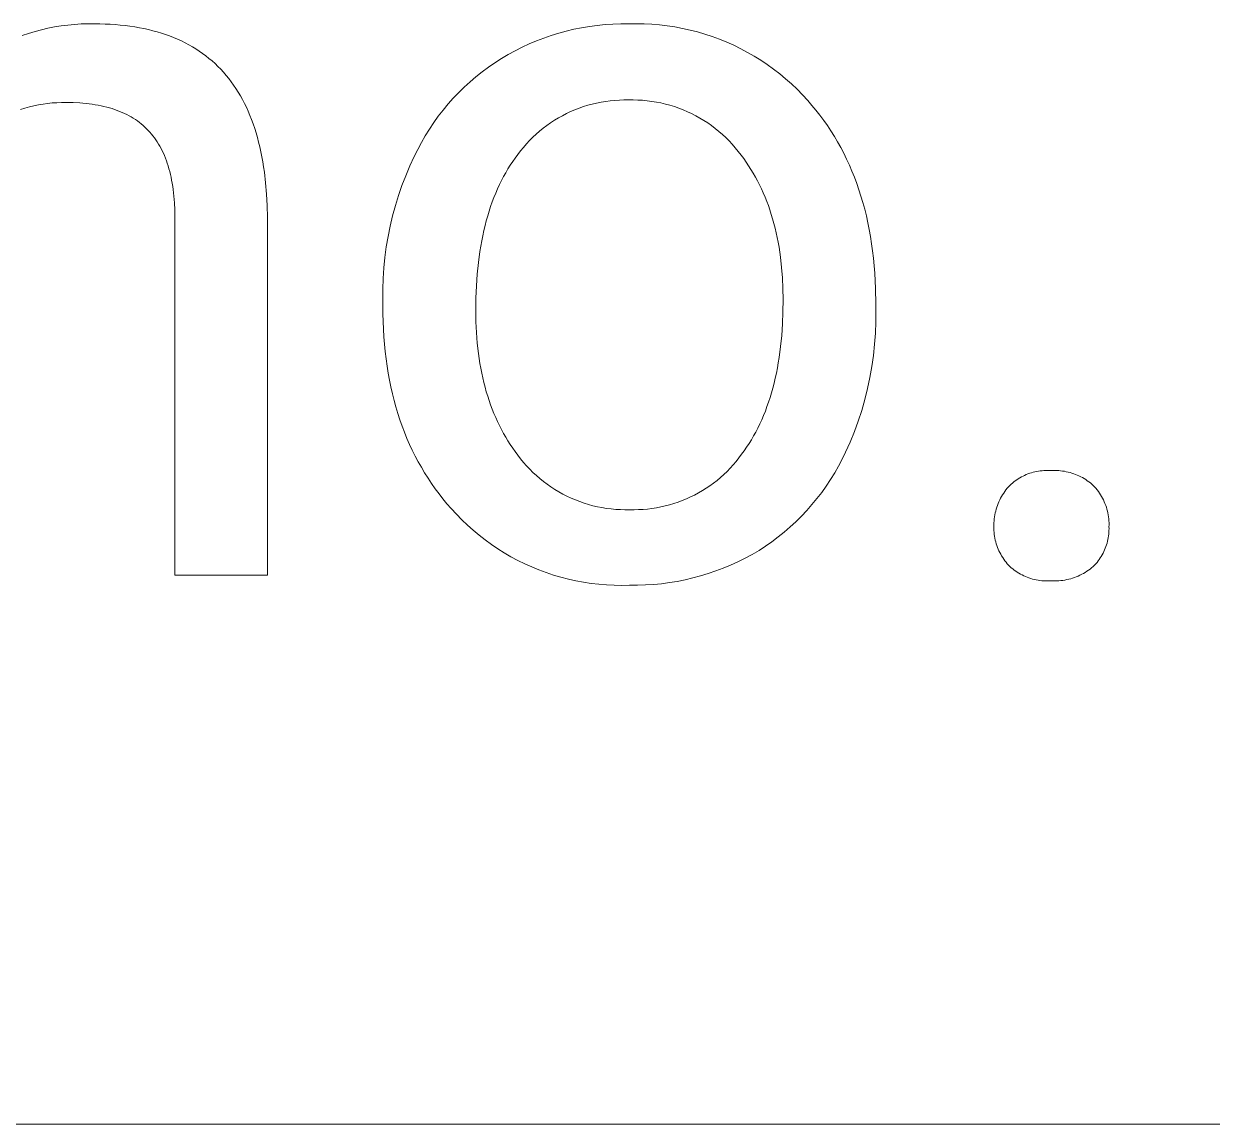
# Model space of a CAD drawing. Header units: millimetres. Extents: x 0 to 5466, y 0 to 3819.
# Drawn here: x 4005.2 to 4089.6, y 305.5 to 383.7 of the extents above; entities that cross this region are included whole.
import ezdxf

# ---------------------------------------------------------------- set-up
doc = ezdxf.new("R2010")
doc.units = ezdxf.units.MM
doc.header["$MEASUREMENT"] = 0
doc.layers.add('Domyślny', color=7, linetype='Continuous', true_color=0x000000)

msp = doc.modelspace()

# ---------------------------------------------------------------- linework, layer by layer
at = {"layer": 'Domyślny', "color": 18, "lineweight": 15, "true_color": 0x000000}
for p, q in [((4005.582, 383.02), (4006.035, 383.159)), ((4006.035, 383.159), (4006.493, 383.282)), ((4006.493, 383.282), (4006.955, 383.39)), ((4006.955, 383.39), (4007.421, 383.482)), ((4007.421, 383.482), (4007.889, 383.558)), ((4007.889, 383.558), (4008.359, 383.618)), ((4008.359, 383.618), (4008.831, 383.662)), ((4008.831, 383.662), (4009.305, 383.691)), ((4009.305, 383.691), (4009.779, 383.703)), ((4009.779, 383.703), (4010.253, 383.699)), ((4010.253, 383.699), (4010.632, 383.696)), ((4010.632, 383.696), (4011.004, 383.686)), ((4011.004, 383.686), (4011.371, 383.669)), ((4011.371, 383.669), (4011.731, 383.645)), ((4011.731, 383.645), (4012.086, 383.615)), ((4012.086, 383.615), (4012.434, 383.578)), ((4012.434, 383.578), (4012.777, 383.534)), ((4012.777, 383.534), (4013.114, 383.484)), ((4013.114, 383.484), (4013.445, 383.427)), ((4013.445, 383.427), (4013.77, 383.363)), ((4013.77, 383.363), (4014.089, 383.293)), ((4014.089, 383.293), (4014.402, 383.215)), ((4014.402, 383.215), (4014.709, 383.131)), ((4014.709, 383.131), (4015.01, 383.041)), ((4043.221, 383.038), (4043.76, 383.185)), ((4043.76, 383.185), (4044.302, 383.313)), ((4044.302, 383.313), (4044.849, 383.423)), ((4044.849, 383.423), (4045.399, 383.515)), ((4045.399, 383.515), (4045.952, 383.589)), ((4045.952, 383.589), (4046.507, 383.644)), ((4046.507, 383.644), (4047.064, 383.68)), ((4047.064, 383.68), (4047.621, 383.698)), ((4047.621, 383.698), (4048.179, 383.697)), ((4048.179, 383.697), (4048.729, 383.708)), ((4048.729, 383.708), (4049.279, 383.7)), ((4049.279, 383.7), (4049.828, 383.674)), ((4049.828, 383.674), (4050.376, 383.629)), ((4050.376, 383.629), (4050.922, 383.566)), ((4050.922, 383.566), (4051.466, 383.484)), ((4051.466, 383.484), (4052.006, 383.383)), ((4052.006, 383.383), (4052.543, 383.264)), ((4052.543, 383.264), (4053.075, 383.128)), ((4053.075, 383.128), (4053.603, 382.973)), ((4005.133, 382.867), (4005.582, 383.02)), ((4015.01, 383.041), (4015.305, 382.943)), ((4015.305, 382.943), (4015.595, 382.839)), ((4015.595, 382.839), (4015.878, 382.728)), ((4015.878, 382.728), (4016.156, 382.611)), ((4016.156, 382.611), (4016.427, 382.486)), ((4016.427, 382.486), (4016.693, 382.355)), ((4016.693, 382.355), (4016.953, 382.218)), ((4041.126, 382.275), (4041.64, 382.492)), ((4041.64, 382.492), (4042.161, 382.692)), ((4042.161, 382.692), (4042.688, 382.874)), ((4042.688, 382.874), (4043.221, 383.038)), ((4053.603, 382.973), (4054.125, 382.8)), ((4054.125, 382.8), (4054.641, 382.61)), ((4054.641, 382.61), (4055.15, 382.402)), ((4055.15, 382.402), (4055.652, 382.177)), ((4016.953, 382.218), (4017.206, 382.073)), ((4017.206, 382.073), (4017.454, 381.922)), ((4017.454, 381.922), (4017.696, 381.764)), ((4017.696, 381.764), (4017.932, 381.599)), ((4017.932, 381.599), (4018.163, 381.428)), ((4039.152, 381.24), (4039.632, 381.523)), ((4039.632, 381.523), (4040.122, 381.791)), ((4040.122, 381.791), (4040.62, 382.041)), ((4040.62, 382.041), (4041.126, 382.275)), ((4055.652, 382.177), (4056.146, 381.936)), ((4056.146, 381.936), (4056.631, 381.678)), ((4056.631, 381.678), (4057.107, 381.403)), ((4018.163, 381.428), (4018.387, 381.25)), ((4018.387, 381.25), (4018.605, 381.065)), ((4018.605, 381.065), (4018.818, 380.874)), ((4018.818, 380.874), (4019.024, 380.676)), ((4019.024, 380.676), (4019.225, 380.471)), ((4037.781, 380.294), (4038.227, 380.625)), ((4038.227, 380.625), (4038.684, 380.941)), ((4038.684, 380.941), (4039.152, 381.24)), ((4057.107, 381.403), (4057.574, 381.112)), ((4057.574, 381.112), (4058.031, 380.806)), ((4058.031, 380.806), (4058.477, 380.484)), ((4019.225, 380.471), (4019.419, 380.259)), ((4019.419, 380.259), (4019.608, 380.041)), ((4019.608, 380.041), (4019.791, 379.816)), ((4019.791, 379.816), (4019.968, 379.584)), ((4036.925, 379.588), (4037.347, 379.948)), ((4037.347, 379.948), (4037.781, 380.294)), ((4058.477, 380.484), (4058.912, 380.148)), ((4058.912, 380.148), (4059.335, 379.797)), ((4059.335, 379.797), (4059.746, 379.432)), ((4019.968, 379.584), (4020.139, 379.345)), ((4020.139, 379.345), (4020.304, 379.1)), ((4020.304, 379.1), (4020.464, 378.848)), ((4036.118, 378.824), (4036.515, 379.213)), ((4036.515, 379.213), (4036.925, 379.588)), ((4059.746, 379.432), (4060.144, 379.053)), ((4060.144, 379.053), (4060.529, 378.66)), ((4007.26, 378.08), (4006.931, 378.046)), ((4007.59, 378.102), (4007.26, 378.08)), ((4007.921, 378.112), (4007.59, 378.102)), ((4008.251, 378.111), (4007.921, 378.112)), ((4008.738, 378.104), (4008.251, 378.111)), ((4009.208, 378.081), (4008.738, 378.104)), ((4009.438, 378.063), (4009.208, 378.081)), ((4009.663, 378.042), (4009.438, 378.063)), ((4020.464, 378.848), (4020.617, 378.59)), ((4020.617, 378.59), (4020.764, 378.324)), ((4020.764, 378.324), (4020.906, 378.052)), ((4035.366, 378.008), (4035.735, 378.422)), ((4035.735, 378.422), (4036.118, 378.824)), ((4045.915, 378.077), (4045.598, 378.002)), ((4046.234, 378.141), (4045.915, 378.077)), ((4046.556, 378.194), (4046.234, 378.141)), ((4046.879, 378.236), (4046.556, 378.194)), ((4047.203, 378.267), (4046.879, 378.236)), ((4047.528, 378.286), (4047.203, 378.267)), ((4047.853, 378.295), (4047.528, 378.286)), ((4048.179, 378.292), (4047.853, 378.295)), ((4048.51, 378.296), (4048.179, 378.292)), ((4048.84, 378.288), (4048.51, 378.296)), ((4049.17, 378.269), (4048.84, 378.288)), ((4049.499, 378.238), (4049.17, 378.269)), ((4049.827, 378.197), (4049.499, 378.238)), ((4050.153, 378.144), (4049.827, 378.197)), ((4050.477, 378.079), (4050.153, 378.144)), ((4050.799, 378.004), (4050.477, 378.079)), ((4060.529, 378.66), (4060.901, 378.255)), ((4060.901, 378.255), (4061.2, 377.912)), ((4005.315, 377.708), (4005, 377.607)), ((4005.633, 377.798), (4005.315, 377.708)), ((4005.954, 377.877), (4005.633, 377.798)), ((4006.278, 377.945), (4005.954, 377.877)), ((4006.603, 378.001), (4006.278, 377.945)), ((4006.931, 378.046), (4006.603, 378.001)), ((4009.884, 378.017), (4009.663, 378.042)), ((4010.101, 377.988), (4009.884, 378.017)), ((4010.313, 377.956), (4010.101, 377.988)), ((4010.522, 377.919), (4010.313, 377.956)), ((4010.727, 377.878), (4010.522, 377.919)), ((4010.927, 377.834), (4010.727, 377.878)), ((4011.124, 377.786), (4010.927, 377.834)), ((4011.316, 377.734), (4011.124, 377.786)), ((4011.505, 377.678), (4011.316, 377.734)), ((4011.689, 377.618), (4011.505, 377.678)), ((4011.869, 377.554), (4011.689, 377.618)), ((4012.045, 377.486), (4011.869, 377.554)), ((4012.217, 377.415), (4012.045, 377.486)), ((4012.384, 377.339), (4012.217, 377.415)), ((4012.548, 377.26), (4012.384, 377.339)), ((4012.708, 377.177), (4012.548, 377.26)), ((4020.906, 378.052), (4021.042, 377.773)), ((4021.042, 377.773), (4021.172, 377.488)), ((4021.172, 377.488), (4021.295, 377.196)), ((4034.671, 377.142), (4035.011, 377.581)), ((4035.011, 377.581), (4035.366, 378.008)), ((4043.769, 377.325), (4043.479, 377.176)), ((4044.063, 377.464), (4043.769, 377.325)), ((4044.362, 377.593), (4044.063, 377.464)), ((4044.666, 377.711), (4044.362, 377.593)), ((4044.973, 377.819), (4044.666, 377.711)), ((4045.284, 377.916), (4044.973, 377.819)), ((4045.598, 378.002), (4045.284, 377.916)), ((4051.118, 377.917), (4050.799, 378.004)), ((4051.434, 377.82), (4051.118, 377.917)), ((4051.746, 377.711), (4051.434, 377.82)), ((4052.054, 377.592), (4051.746, 377.711)), ((4052.358, 377.462), (4052.054, 377.592)), ((4052.657, 377.322), (4052.358, 377.462)), ((4052.952, 377.171), (4052.657, 377.322)), ((4061.2, 377.912), (4061.489, 377.562)), ((4061.489, 377.562), (4061.769, 377.205)), ((4012.863, 377.089), (4012.708, 377.177)), ((4013.014, 376.998), (4012.863, 377.089)), ((4013.161, 376.903), (4013.014, 376.998)), ((4013.304, 376.804), (4013.161, 376.903)), ((4013.443, 376.701), (4013.304, 376.804)), ((4013.578, 376.594), (4013.443, 376.701)), ((4013.709, 376.484), (4013.578, 376.594)), ((4013.835, 376.369), (4013.709, 376.484)), ((4021.295, 377.196), (4021.413, 376.897)), ((4021.413, 376.897), (4021.526, 376.591)), ((4021.526, 376.591), (4021.632, 376.278)), ((4034.037, 376.23), (4034.347, 376.691)), ((4034.347, 376.691), (4034.671, 377.142)), ((4042.377, 376.483), (4042.118, 376.286)), ((4042.644, 376.67), (4042.377, 376.483)), ((4042.916, 376.848), (4042.644, 376.67)), ((4043.195, 377.017), (4042.916, 376.848)), ((4043.479, 377.176), (4043.195, 377.017)), ((4053.24, 377.011), (4052.952, 377.171)), ((4053.524, 376.84), (4053.24, 377.011)), ((4053.801, 376.66), (4053.524, 376.84)), ((4054.071, 376.471), (4053.801, 376.66)), ((4054.335, 376.272), (4054.071, 376.471)), ((4061.769, 377.205), (4062.039, 376.841)), ((4062.039, 376.841), (4062.3, 376.47)), ((4062.3, 376.47), (4062.551, 376.091)), ((4013.957, 376.25), (4013.835, 376.369)), ((4014.075, 376.128), (4013.957, 376.25)), ((4014.191, 376.003), (4014.075, 376.128)), ((4014.303, 375.873), (4014.191, 376.003)), ((4014.412, 375.739), (4014.303, 375.873)), ((4014.516, 375.601), (4014.412, 375.739)), ((4014.617, 375.459), (4014.516, 375.601)), ((4021.632, 376.278), (4021.732, 375.959)), ((4021.732, 375.959), (4021.827, 375.633)), ((4021.827, 375.633), (4021.915, 375.301)), ((4033.467, 375.277), (4033.744, 375.758)), ((4033.744, 375.758), (4034.037, 376.23)), ((4041.382, 375.644), (4041.152, 375.413)), ((4041.62, 375.866), (4041.382, 375.644)), ((4041.865, 376.08), (4041.62, 375.866)), ((4042.118, 376.286), (4041.865, 376.08)), ((4054.592, 376.064), (4054.335, 376.272)), ((4054.842, 375.847), (4054.592, 376.064)), ((4055.084, 375.622), (4054.842, 375.847)), ((4055.318, 375.389), (4055.084, 375.622)), ((4062.551, 376.091), (4062.792, 375.706)), ((4062.792, 375.706), (4063.024, 375.314)), ((4014.715, 375.312), (4014.617, 375.459)), ((4014.808, 375.161), (4014.715, 375.312)), ((4014.898, 375.005), (4014.808, 375.161)), ((4014.985, 374.845), (4014.898, 375.005)), ((4015.067, 374.681), (4014.985, 374.845)), ((4021.915, 375.301), (4021.998, 374.962)), ((4021.998, 374.962), (4022.075, 374.616)), ((4032.964, 374.288), (4033.207, 374.787)), ((4033.207, 374.787), (4033.467, 375.277)), ((4040.717, 374.928), (4040.512, 374.675)), ((4040.931, 375.174), (4040.717, 374.928)), ((4041.152, 375.413), (4040.931, 375.174)), ((4055.544, 375.147), (4055.318, 375.389)), ((4055.761, 374.898), (4055.544, 375.147)), ((4055.969, 374.642), (4055.761, 374.898)), ((4063.024, 375.314), (4063.247, 374.914)), ((4063.247, 374.914), (4063.459, 374.508)), ((4015.146, 374.512), (4015.067, 374.681)), ((4015.221, 374.34), (4015.146, 374.512)), ((4015.293, 374.162), (4015.221, 374.34)), ((4015.361, 373.981), (4015.293, 374.162)), ((4015.425, 373.795), (4015.361, 373.981)), ((4022.075, 374.616), (4022.146, 374.263)), ((4022.146, 374.263), (4022.211, 373.903)), ((4022.211, 373.903), (4022.27, 373.537)), ((4032.649, 373.606), (4032.964, 374.288)), ((4039.956, 373.921), (4039.784, 373.663)), ((4040.133, 374.171), (4039.956, 373.921)), ((4040.316, 374.415), (4040.133, 374.171)), ((4040.512, 374.675), (4040.316, 374.415)), ((4056.169, 374.379), (4055.969, 374.642)), ((4056.354, 374.131), (4056.169, 374.379)), ((4056.532, 373.878), (4056.354, 374.131)), ((4056.705, 373.62), (4056.532, 373.878)), ((4063.459, 374.508), (4063.663, 374.094)), ((4063.663, 374.094), (4063.857, 373.674)), ((4015.486, 373.605), (4015.425, 373.795)), ((4015.543, 373.41), (4015.486, 373.605)), ((4015.596, 373.211), (4015.543, 373.41)), ((4015.646, 373.008), (4015.596, 373.211)), ((4015.692, 372.801), (4015.646, 373.008)), ((4022.27, 373.537), (4022.323, 373.164)), ((4022.323, 373.164), (4022.412, 372.399)), ((4032.357, 372.914), (4032.649, 373.606)), ((4039.459, 373.129), (4039.304, 372.852)), ((4039.619, 373.4), (4039.459, 373.129)), ((4039.784, 373.663), (4039.619, 373.4)), ((4056.872, 373.358), (4056.705, 373.62)), ((4057.033, 373.091), (4056.872, 373.358)), ((4057.188, 372.82), (4057.033, 373.091)), ((4063.857, 373.674), (4064.041, 373.246)), ((4064.041, 373.246), (4064.216, 372.812)), ((4015.735, 372.589), (4015.692, 372.801)), ((4015.774, 372.373), (4015.735, 372.589)), ((4015.809, 372.152), (4015.774, 372.373)), ((4022.412, 372.399), (4022.478, 371.606)), ((4031.843, 371.504), (4032.088, 372.213)), ((4032.088, 372.213), (4032.357, 372.914)), ((4039.013, 372.279), (4038.876, 371.982)), ((4039.156, 372.569), (4039.013, 372.279)), ((4039.304, 372.852), (4039.156, 372.569)), ((4057.337, 372.544), (4057.188, 372.82)), ((4057.48, 372.263), (4057.337, 372.544)), ((4057.617, 371.977), (4057.48, 372.263)), ((4064.216, 372.812), (4064.381, 372.37)), ((4064.381, 372.37), (4064.537, 371.922)), ((4015.841, 371.928), (4015.809, 372.152)), ((4015.894, 371.465), (4015.841, 371.928)), ((4015.933, 370.986), (4015.894, 371.465)), ((4022.478, 371.606), (4022.52, 370.786)), ((4031.621, 370.786), (4031.843, 371.504)), ((4038.62, 371.369), (4038.5, 371.052)), ((4038.745, 371.679), (4038.62, 371.369)), ((4038.876, 371.982), (4038.745, 371.679)), ((4057.748, 371.687), (4057.617, 371.977)), ((4057.874, 371.392), (4057.748, 371.687)), ((4057.993, 371.092), (4057.874, 371.392)), ((4064.537, 371.922), (4064.683, 371.466)), ((4064.683, 371.466), (4064.82, 371.003)), ((4015.958, 370.49), (4015.933, 370.986)), ((4015.968, 369.976), (4015.958, 370.49)), ((4022.52, 370.786), (4022.538, 369.94)), ((4031.423, 370.062), (4031.621, 370.786)), ((4038.387, 370.729), (4038.279, 370.399)), ((4038.5, 371.052), (4038.387, 370.729)), ((4058.107, 370.788), (4057.993, 371.092)), ((4058.214, 370.479), (4058.107, 370.788)), ((4058.316, 370.165), (4058.214, 370.479)), ((4064.82, 371.003), (4064.947, 370.533)), ((4064.947, 370.533), (4065.065, 370.057)), ((4015.968, 344.532), (4015.968, 369.976)), ((4022.538, 369.94), (4022.538, 344.532)), ((4031.25, 369.331), (4031.423, 370.062)), ((4038.08, 369.719), (4037.99, 369.37)), ((4038.176, 370.062), (4038.08, 369.719)), ((4038.279, 370.399), (4038.176, 370.062)), ((4058.412, 369.847), (4058.316, 370.165)), ((4058.502, 369.524), (4058.412, 369.847)), ((4065.065, 370.057), (4065.173, 369.573)), ((4031.101, 368.596), (4031.25, 369.331)), ((4037.905, 369.013), (4037.826, 368.65)), ((4037.99, 369.37), (4037.905, 369.013)), ((4058.586, 369.196), (4058.502, 369.524)), ((4058.665, 368.863), (4058.586, 369.196)), ((4058.737, 368.526), (4058.665, 368.863)), ((4065.173, 369.573), (4065.272, 369.082)), ((4065.272, 369.082), (4065.361, 368.584)), ((4030.976, 367.855), (4031.101, 368.596)), ((4037.753, 368.281), (4037.686, 367.905)), ((4037.826, 368.65), (4037.753, 368.281)), ((4058.804, 368.184), (4058.737, 368.526)), ((4058.865, 367.838), (4058.804, 368.184)), ((4065.361, 368.584), (4065.441, 368.079)), ((4065.441, 368.079), (4065.512, 367.567)), ((4030.801, 366.364), (4030.876, 367.111)), ((4030.876, 367.111), (4030.976, 367.855)), ((4037.624, 367.522), (4037.519, 366.737)), ((4037.686, 367.905), (4037.624, 367.522)), ((4058.92, 367.486), (4058.865, 367.838)), ((4058.969, 367.13), (4058.92, 367.486)), ((4059.05, 366.404), (4058.969, 367.13)), ((4065.512, 367.567), (4065.573, 367.048)), ((4030.751, 365.615), (4030.801, 366.364)), ((4037.519, 366.737), (4037.437, 365.925)), ((4059.108, 365.66), (4059.05, 366.404)), ((4065.573, 367.048), (4065.625, 366.522)), ((4065.625, 366.522), (4065.667, 365.989)), ((4030.725, 364.864), (4030.751, 365.615)), ((4037.437, 365.925), (4037.379, 365.087)), ((4059.142, 364.896), (4059.108, 365.66)), ((4065.667, 365.989), (4065.7, 365.449)), ((4065.7, 365.449), (4065.724, 364.902)), ((4030.725, 364.114), (4030.725, 364.864)), ((4037.379, 365.087), (4037.343, 364.222)), ((4059.154, 364.114), (4059.142, 364.896)), ((4065.724, 364.902), (4065.742, 363.786)), ((4030.725, 363.659), (4030.725, 364.114)), ((4037.343, 364.222), (4037.332, 363.331)), ((4059.143, 363.242), (4059.154, 364.114)), ((4065.742, 363.786), (4065.742, 363.331)), ((4030.73, 363.101), (4030.725, 363.659)), ((4030.744, 362.55), (4030.73, 363.101)), ((4037.332, 363.331), (4037.343, 362.542)), ((4059.108, 362.395), (4059.143, 363.242)), ((4065.742, 363.331), (4065.74, 362.533)), ((4030.768, 362.006), (4030.744, 362.55)), ((4037.343, 362.542), (4037.379, 361.773)), ((4059.052, 361.573), (4059.108, 362.395)), ((4065.74, 362.533), (4065.711, 361.735)), ((4030.802, 361.469), (4030.768, 362.006)), ((4030.845, 360.94), (4030.802, 361.469)), ((4037.379, 361.773), (4037.437, 361.024)), ((4058.972, 360.776), (4059.052, 361.573)), ((4065.711, 361.735), (4065.653, 360.939)), ((4030.897, 360.417), (4030.845, 360.94)), ((4030.96, 359.901), (4030.897, 360.417)), ((4037.437, 361.024), (4037.519, 360.294)), ((4058.87, 360.003), (4058.972, 360.776)), ((4065.653, 360.939), (4065.568, 360.145)), ((4031.031, 359.392), (4030.96, 359.901)), ((4037.519, 360.294), (4037.569, 359.936)), ((4037.569, 359.936), (4037.624, 359.584)), ((4037.624, 359.584), (4037.686, 359.236)), ((4058.744, 359.255), (4058.81, 359.626)), ((4058.81, 359.626), (4058.87, 360.003)), ((4065.568, 360.145), (4065.456, 359.354)), ((4031.112, 358.891), (4031.031, 359.392)), ((4031.203, 358.396), (4031.112, 358.891)), ((4037.686, 359.236), (4037.753, 358.893)), ((4037.753, 358.893), (4037.826, 358.555)), ((4058.595, 358.531), (4058.673, 358.89)), ((4058.673, 358.89), (4058.744, 359.255)), ((4065.456, 359.354), (4065.317, 358.568)), ((4031.303, 357.908), (4031.203, 358.396)), ((4031.413, 357.427), (4031.303, 357.908)), ((4037.826, 358.555), (4037.905, 358.222)), ((4037.905, 358.222), (4037.99, 357.894)), ((4037.99, 357.894), (4038.08, 357.571)), ((4058.329, 357.492), (4058.424, 357.832)), ((4058.424, 357.832), (4058.512, 358.179)), ((4058.512, 358.179), (4058.595, 358.531)), ((4065.317, 358.568), (4065.15, 357.788)), ((4031.532, 356.953), (4031.413, 357.427)), ((4038.08, 357.571), (4038.176, 357.252)), ((4038.176, 357.252), (4038.279, 356.939)), ((4058.122, 356.83), (4058.228, 357.158)), ((4058.228, 357.158), (4058.329, 357.492)), ((4064.957, 357.013), (4064.736, 356.246)), ((4065.15, 357.788), (4064.957, 357.013)), ((4031.661, 356.486), (4031.532, 356.953)), ((4031.799, 356.026), (4031.661, 356.486)), ((4038.279, 356.939), (4038.387, 356.63)), ((4038.387, 356.63), (4038.5, 356.327)), ((4038.5, 356.327), (4038.62, 356.028)), ((4057.768, 355.882), (4057.892, 356.192)), ((4057.892, 356.192), (4058.01, 356.508)), ((4058.01, 356.508), (4058.122, 356.83)), ((4064.736, 356.246), (4064.49, 355.487)), ((4031.947, 355.573), (4031.799, 356.026)), ((4032.104, 355.127), (4031.947, 355.573)), ((4038.62, 356.028), (4038.745, 355.734)), ((4038.745, 355.734), (4038.876, 355.445)), ((4038.876, 355.445), (4039.013, 355.161)), ((4057.362, 354.99), (4057.503, 355.281)), ((4057.503, 355.281), (4057.639, 355.579)), ((4057.639, 355.579), (4057.768, 355.882)), ((4064.49, 355.487), (4064.217, 354.736)), ((4032.27, 354.688), (4032.104, 355.127)), ((4032.446, 354.255), (4032.27, 354.688)), ((4039.013, 355.161), (4039.156, 354.882)), ((4039.156, 354.882), (4039.304, 354.608)), ((4039.304, 354.608), (4039.459, 354.339)), ((4057.061, 354.425), (4057.214, 354.704)), ((4057.214, 354.704), (4057.362, 354.99)), ((4064.217, 354.736), (4063.919, 353.996)), ((4032.631, 353.83), (4032.446, 354.255)), ((4032.826, 353.412), (4032.631, 353.83)), ((4039.459, 354.339), (4039.619, 354.074)), ((4039.619, 354.074), (4039.784, 353.815)), ((4039.784, 353.815), (4039.956, 353.56)), ((4056.388, 353.369), (4056.565, 353.624)), ((4056.565, 353.624), (4056.736, 353.885)), ((4056.736, 353.885), (4056.902, 354.152)), ((4056.902, 354.152), (4057.061, 354.425)), ((4063.919, 353.996), (4063.595, 353.266)), ((4033.03, 353), (4032.826, 353.412)), ((4033.243, 352.595), (4033.03, 353)), ((4039.956, 353.56), (4040.133, 353.311)), ((4040.133, 353.311), (4040.316, 353.066)), ((4040.316, 353.066), (4040.515, 352.805)), ((4040.515, 352.805), (4040.722, 352.55)), ((4055.817, 352.615), (4056.016, 352.865)), ((4056.016, 352.865), (4056.205, 353.121)), ((4056.205, 353.121), (4056.388, 353.369)), ((4063.352, 352.768), (4063.093, 352.277)), ((4063.595, 353.266), (4063.352, 352.768)), ((4033.466, 352.198), (4033.243, 352.595)), ((4033.698, 351.807), (4033.466, 352.198)), ((4040.722, 352.55), (4040.938, 352.303)), ((4040.938, 352.303), (4041.162, 352.063)), ((4041.162, 352.063), (4041.394, 351.832)), ((4054.944, 351.689), (4055.174, 351.91)), ((4055.174, 351.91), (4055.396, 352.138)), ((4055.396, 352.138), (4055.611, 352.373)), ((4055.611, 352.373), (4055.817, 352.615)), ((4063.093, 352.277), (4062.818, 351.796)), ((4077.032, 351.876), (4077.158, 351.903)), ((4077.158, 351.903), (4077.284, 351.925)), ((4077.284, 351.925), (4077.411, 351.944)), ((4077.411, 351.944), (4077.539, 351.957)), ((4077.539, 351.957), (4077.667, 351.967)), ((4077.667, 351.967), (4077.795, 351.972)), ((4077.795, 351.972), (4077.924, 351.973)), ((4077.924, 351.973), (4078.052, 351.969)), ((4078.052, 351.969), (4078.18, 351.961)), ((4078.18, 351.961), (4078.316, 351.968)), ((4078.316, 351.968), (4078.452, 351.97)), ((4078.452, 351.97), (4078.588, 351.968)), ((4078.588, 351.968), (4078.724, 351.961)), ((4078.724, 351.961), (4078.859, 351.95)), ((4078.859, 351.95), (4078.995, 351.934)), ((4078.995, 351.934), (4079.129, 351.913)), ((4079.129, 351.913), (4079.263, 351.888)), ((4033.94, 351.423), (4033.698, 351.807)), ((4034.191, 351.045), (4033.94, 351.423)), ((4041.394, 351.832), (4041.635, 351.608)), ((4041.635, 351.608), (4041.883, 351.393)), ((4041.883, 351.393), (4042.138, 351.187)), ((4042.138, 351.187), (4042.4, 350.99)), ((4053.953, 350.89), (4054.21, 351.077)), ((4054.21, 351.077), (4054.462, 351.273)), ((4054.462, 351.273), (4054.706, 351.477)), ((4054.706, 351.477), (4054.944, 351.689)), ((4062.526, 351.325), (4062.219, 350.863)), ((4062.818, 351.796), (4062.526, 351.325)), ((4075.343, 350.993), (4075.44, 351.078)), ((4075.44, 351.078), (4075.539, 351.159)), ((4075.539, 351.159), (4075.642, 351.237)), ((4075.642, 351.237), (4075.746, 351.312)), ((4075.746, 351.312), (4075.853, 351.382)), ((4075.853, 351.382), (4075.963, 351.449)), ((4075.963, 351.449), (4076.075, 351.513)), ((4076.075, 351.513), (4076.189, 351.572)), ((4076.189, 351.572), (4076.304, 351.628)), ((4076.304, 351.628), (4076.422, 351.679)), ((4076.422, 351.679), (4076.541, 351.727)), ((4076.541, 351.727), (4076.662, 351.771)), ((4076.662, 351.771), (4076.784, 351.81)), ((4076.784, 351.81), (4076.908, 351.845)), ((4076.908, 351.845), (4077.032, 351.876)), ((4079.263, 351.888), (4079.395, 351.858)), ((4079.395, 351.858), (4079.527, 351.824)), ((4079.527, 351.824), (4079.657, 351.786)), ((4079.657, 351.786), (4079.786, 351.743)), ((4079.786, 351.743), (4079.914, 351.695)), ((4079.914, 351.695), (4080.04, 351.644)), ((4080.04, 351.644), (4080.164, 351.588)), ((4080.164, 351.588), (4080.286, 351.528)), ((4080.286, 351.528), (4080.406, 351.464)), ((4080.406, 351.464), (4080.524, 351.396)), ((4080.524, 351.396), (4080.639, 351.324)), ((4080.639, 351.324), (4080.752, 351.248)), ((4080.752, 351.248), (4080.862, 351.169)), ((4080.862, 351.169), (4080.97, 351.086)), ((4080.97, 351.086), (4081.074, 350.999)), ((4034.451, 350.675), (4034.191, 351.045)), ((4034.72, 350.312), (4034.451, 350.675)), ((4034.999, 349.955), (4034.72, 350.312)), ((4042.4, 350.99), (4042.669, 350.802)), ((4042.669, 350.802), (4042.944, 350.623)), ((4042.944, 350.623), (4043.225, 350.454)), ((4043.225, 350.454), (4043.512, 350.295)), ((4043.512, 350.295), (4043.805, 350.146)), ((4052.577, 350.09), (4052.863, 350.231)), ((4052.863, 350.231), (4053.144, 350.382)), ((4053.144, 350.382), (4053.419, 350.542)), ((4053.419, 350.542), (4053.689, 350.711)), ((4053.689, 350.711), (4053.953, 350.89)), ((4061.896, 350.412), (4061.558, 349.973)), ((4062.219, 350.863), (4061.896, 350.412)), ((4074.668, 350.13), (4074.74, 350.251)), ((4074.74, 350.251), (4074.816, 350.369)), ((4074.816, 350.369), (4074.896, 350.485)), ((4074.896, 350.485), (4074.98, 350.598)), ((4074.98, 350.598), (4075.068, 350.708)), ((4075.068, 350.708), (4075.159, 350.815)), ((4075.159, 350.815), (4075.25, 350.906)), ((4075.25, 350.906), (4075.343, 350.993)), ((4081.074, 350.999), (4081.176, 350.908)), ((4081.176, 350.908), (4081.274, 350.815)), ((4081.274, 350.815), (4081.366, 350.708)), ((4081.366, 350.708), (4081.454, 350.599)), ((4081.454, 350.599), (4081.538, 350.486)), ((4081.538, 350.486), (4081.618, 350.37)), ((4081.618, 350.37), (4081.694, 350.252)), ((4081.694, 350.252), (4081.766, 350.131)), ((4035.287, 349.605), (4034.999, 349.955)), ((4035.584, 349.262), (4035.287, 349.605)), ((4043.805, 350.146), (4044.102, 350.007)), ((4044.102, 350.007), (4044.404, 349.879)), ((4044.404, 349.879), (4044.71, 349.761)), ((4044.71, 349.761), (4045.02, 349.653)), ((4045.02, 349.653), (4045.334, 349.557)), ((4045.334, 349.557), (4045.65, 349.471)), ((4045.65, 349.471), (4045.97, 349.397)), ((4045.97, 349.397), (4046.292, 349.333)), ((4050.155, 349.322), (4050.468, 349.382)), ((4050.468, 349.382), (4050.779, 349.452)), ((4050.779, 349.452), (4051.087, 349.533)), ((4051.087, 349.533), (4051.392, 349.624)), ((4051.392, 349.624), (4051.694, 349.725)), ((4051.694, 349.725), (4051.993, 349.837)), ((4051.993, 349.837), (4052.287, 349.958)), ((4052.287, 349.958), (4052.577, 350.09)), ((4061.205, 349.545), (4060.838, 349.129)), ((4061.558, 349.973), (4061.205, 349.545)), ((4074.325, 349.36), (4074.371, 349.493)), ((4074.371, 349.493), (4074.422, 349.625)), ((4074.422, 349.625), (4074.477, 349.754)), ((4074.477, 349.754), (4074.536, 349.882)), ((4074.536, 349.882), (4074.6, 350.007)), ((4074.6, 350.007), (4074.668, 350.13)), ((4081.766, 350.131), (4081.834, 350.008)), ((4081.834, 350.008), (4081.897, 349.883)), ((4081.897, 349.883), (4081.956, 349.755)), ((4081.956, 349.755), (4082.01, 349.625)), ((4082.01, 349.625), (4082.06, 349.494)), ((4082.06, 349.494), (4082.105, 349.361)), ((4035.954, 348.858), (4035.584, 349.262)), ((4036.337, 348.466), (4035.954, 348.858)), ((4046.292, 349.333), (4046.616, 349.281)), ((4046.616, 349.281), (4046.941, 349.24)), ((4046.941, 349.24), (4047.268, 349.21)), ((4047.268, 349.21), (4047.596, 349.192)), ((4047.596, 349.192), (4047.924, 349.185)), ((4047.924, 349.185), (4048.252, 349.189)), ((4048.252, 349.189), (4048.57, 349.185)), ((4048.57, 349.185), (4048.889, 349.191)), ((4048.889, 349.191), (4049.207, 349.208)), ((4049.207, 349.208), (4049.524, 349.235)), ((4049.524, 349.235), (4049.841, 349.273)), ((4049.841, 349.273), (4050.155, 349.322)), ((4060.458, 348.726), (4060.064, 348.336)), ((4060.838, 349.129), (4060.458, 348.726)), ((4074.133, 348.397), (4074.146, 348.537)), ((4074.146, 348.537), (4074.164, 348.677)), ((4074.164, 348.677), (4074.187, 348.815)), ((4074.187, 348.815), (4074.215, 348.953)), ((4074.215, 348.953), (4074.247, 349.09)), ((4074.247, 349.09), (4074.284, 349.226)), ((4074.284, 349.226), (4074.325, 349.36)), ((4082.105, 349.361), (4082.145, 349.226)), ((4082.145, 349.226), (4082.181, 349.09)), ((4082.181, 349.09), (4082.212, 348.953)), ((4082.212, 348.953), (4082.238, 348.815)), ((4082.238, 348.815), (4082.26, 348.676)), ((4082.26, 348.676), (4082.276, 348.537)), ((4082.276, 348.537), (4082.288, 348.397)), ((4036.733, 348.087), (4036.337, 348.466)), ((4037.142, 347.722), (4036.733, 348.087)), ((4037.563, 347.372), (4037.142, 347.722)), ((4059.656, 347.96), (4059.237, 347.597)), ((4060.064, 348.336), (4059.656, 347.96)), ((4074.121, 348.116), (4074.124, 348.257)), ((4074.122, 347.975), (4074.121, 348.116)), ((4074.122, 347.839), (4074.122, 347.975)), ((4074.126, 347.703), (4074.122, 347.839)), ((4074.124, 348.257), (4074.133, 348.397)), ((4074.135, 347.568), (4074.126, 347.703)), ((4082.294, 347.715), (4082.287, 347.586)), ((4082.288, 348.397), (4082.295, 348.256)), ((4082.297, 348.116), (4082.294, 347.975)), ((4082.294, 347.975), (4082.296, 347.845)), ((4082.296, 347.845), (4082.294, 347.715)), ((4082.295, 348.256), (4082.297, 348.116)), ((4037.995, 347.035), (4037.563, 347.372)), ((4038.439, 346.714), (4037.995, 347.035)), ((4058.362, 346.916), (4057.908, 346.598)), ((4058.805, 347.249), (4058.362, 346.916)), ((4059.237, 347.597), (4058.805, 347.249)), ((4074.149, 347.432), (4074.135, 347.568)), ((4074.168, 347.298), (4074.149, 347.432)), ((4074.191, 347.164), (4074.168, 347.298)), ((4074.219, 347.031), (4074.191, 347.164)), ((4074.252, 346.898), (4074.219, 347.031)), ((4074.289, 346.768), (4074.252, 346.898)), ((4082.188, 346.944), (4082.155, 346.818)), ((4082.216, 347.071), (4082.188, 346.944)), ((4082.24, 347.199), (4082.216, 347.071)), ((4082.26, 347.327), (4082.24, 347.199)), ((4082.276, 347.456), (4082.26, 347.327)), ((4082.287, 347.586), (4082.276, 347.456)), ((4038.894, 346.408), (4038.439, 346.714)), ((4039.358, 346.118), (4038.894, 346.408)), ((4039.832, 345.843), (4039.358, 346.118)), ((4056.953, 346.01), (4056.453, 345.741)), ((4057.443, 346.296), (4056.953, 346.01)), ((4057.908, 346.598), (4057.443, 346.296)), ((4074.331, 346.638), (4074.289, 346.768)), ((4074.377, 346.51), (4074.331, 346.638)), ((4074.427, 346.384), (4074.377, 346.51)), ((4074.482, 346.259), (4074.427, 346.384)), ((4074.541, 346.137), (4074.482, 346.259)), ((4074.605, 346.017), (4074.541, 346.137)), ((4074.672, 345.898), (4074.605, 346.017)), ((4081.87, 346.094), (4081.809, 345.979)), ((4081.928, 346.21), (4081.87, 346.094)), ((4081.982, 346.329), (4081.928, 346.21)), ((4082.031, 346.449), (4081.982, 346.329)), ((4082.077, 346.571), (4082.031, 346.449)), ((4082.118, 346.694), (4082.077, 346.571)), ((4082.155, 346.818), (4082.118, 346.694)), ((4040.316, 345.585), (4039.832, 345.843)), ((4040.807, 345.343), (4040.316, 345.585)), ((4041.307, 345.118), (4040.807, 345.343)), ((4055.429, 345.253), (4054.905, 345.035)), ((4055.945, 345.489), (4055.429, 345.253)), ((4056.453, 345.741), (4055.945, 345.489)), ((4074.744, 345.783), (4074.672, 345.898)), ((4074.819, 345.67), (4074.744, 345.783)), ((4074.899, 345.559), (4074.819, 345.67)), ((4074.982, 345.452), (4074.899, 345.559)), ((4075.069, 345.347), (4074.982, 345.452)), ((4075.159, 345.245), (4075.069, 345.347)), ((4075.255, 345.154), (4075.159, 345.245)), ((4075.354, 345.065), (4075.255, 345.154)), ((4081.17, 345.151), (4081.062, 345.06)), ((4081.274, 345.245), (4081.17, 345.151)), ((4081.361, 345.342), (4081.274, 345.245)), ((4081.445, 345.442), (4081.361, 345.342)), ((4081.525, 345.544), (4081.445, 345.442)), ((4081.601, 345.649), (4081.525, 345.544)), ((4081.674, 345.757), (4081.601, 345.649)), ((4081.743, 345.867), (4081.674, 345.757)), ((4081.809, 345.979), (4081.743, 345.867)), ((4022.538, 344.532), (4015.968, 344.532)), ((4041.814, 344.911), (4041.307, 345.118)), ((4042.328, 344.72), (4041.814, 344.911)), ((4042.848, 344.548), (4042.328, 344.72)), ((4043.373, 344.393), (4042.848, 344.548)), ((4043.904, 344.256), (4043.373, 344.393)), ((4052.748, 344.338), (4052.195, 344.208)), ((4053.295, 344.485), (4052.748, 344.338)), ((4053.838, 344.651), (4053.295, 344.485)), ((4054.375, 344.834), (4053.838, 344.651)), ((4054.905, 345.035), (4054.375, 344.834)), ((4075.456, 344.981), (4075.354, 345.065)), ((4075.561, 344.899), (4075.456, 344.981)), ((4075.669, 344.822), (4075.561, 344.899)), ((4075.779, 344.748), (4075.669, 344.822)), ((4075.892, 344.678), (4075.779, 344.748)), ((4076.007, 344.611), (4075.892, 344.678)), ((4076.124, 344.549), (4076.007, 344.611)), ((4076.243, 344.491), (4076.124, 344.549)), ((4076.365, 344.437), (4076.243, 344.491)), ((4076.487, 344.386), (4076.365, 344.437)), ((4076.612, 344.341), (4076.487, 344.386)), ((4076.738, 344.299), (4076.612, 344.341)), ((4079.709, 344.325), (4079.574, 344.284)), ((4079.842, 344.37), (4079.709, 344.325)), ((4079.974, 344.42), (4079.842, 344.37)), ((4080.104, 344.475), (4079.974, 344.42)), ((4080.232, 344.533), (4080.104, 344.475)), ((4080.358, 344.596), (4080.232, 344.533)), ((4080.482, 344.663), (4080.358, 344.596)), ((4080.603, 344.735), (4080.482, 344.663)), ((4080.722, 344.81), (4080.603, 344.735)), ((4080.838, 344.89), (4080.722, 344.81)), ((4080.952, 344.973), (4080.838, 344.89)), ((4081.062, 345.06), (4080.952, 344.973)), ((4044.439, 344.137), (4043.904, 344.256)), ((4044.977, 344.036), (4044.439, 344.137)), ((4045.519, 343.954), (4044.977, 344.036)), ((4046.063, 343.89), (4045.519, 343.954)), ((4046.609, 343.845), (4046.063, 343.89)), ((4047.156, 343.818), (4046.609, 343.845)), ((4047.704, 343.81), (4047.156, 343.818)), ((4048.252, 343.82), (4047.704, 343.81)), ((4048.819, 343.82), (4048.252, 343.82)), ((4049.386, 343.838), (4048.819, 343.82)), ((4049.952, 343.875), (4049.386, 343.838)), ((4050.517, 343.931), (4049.952, 343.875)), ((4051.079, 344.005), (4050.517, 343.931)), ((4051.639, 344.097), (4051.079, 344.005)), ((4052.195, 344.208), (4051.639, 344.097)), ((4076.866, 344.262), (4076.738, 344.299)), ((4076.994, 344.229), (4076.866, 344.262)), ((4077.124, 344.201), (4076.994, 344.229)), ((4077.254, 344.177), (4077.124, 344.201)), ((4077.386, 344.157), (4077.254, 344.177)), ((4077.518, 344.142), (4077.386, 344.157)), ((4077.65, 344.132), (4077.518, 344.142)), ((4077.782, 344.126), (4077.65, 344.132)), ((4077.915, 344.124), (4077.782, 344.126)), ((4078.048, 344.128), (4077.915, 344.124)), ((4078.18, 344.135), (4078.048, 344.128)), ((4078.321, 344.129), (4078.18, 344.135)), ((4078.462, 344.127), (4078.321, 344.129)), ((4078.603, 344.13), (4078.462, 344.127)), ((4078.743, 344.138), (4078.603, 344.13)), ((4078.884, 344.15), (4078.743, 344.138)), ((4079.023, 344.168), (4078.884, 344.15)), ((4079.162, 344.19), (4079.023, 344.168)), ((4079.301, 344.217), (4079.162, 344.19)), ((4079.438, 344.248), (4079.301, 344.217)), ((4079.574, 344.284), (4079.438, 344.248)), ((3400.106, 305.53), (5465.587, 305.53))]:
    msp.add_line(p, q, dxfattribs=at)

doc.saveas('drawing.dxf')
